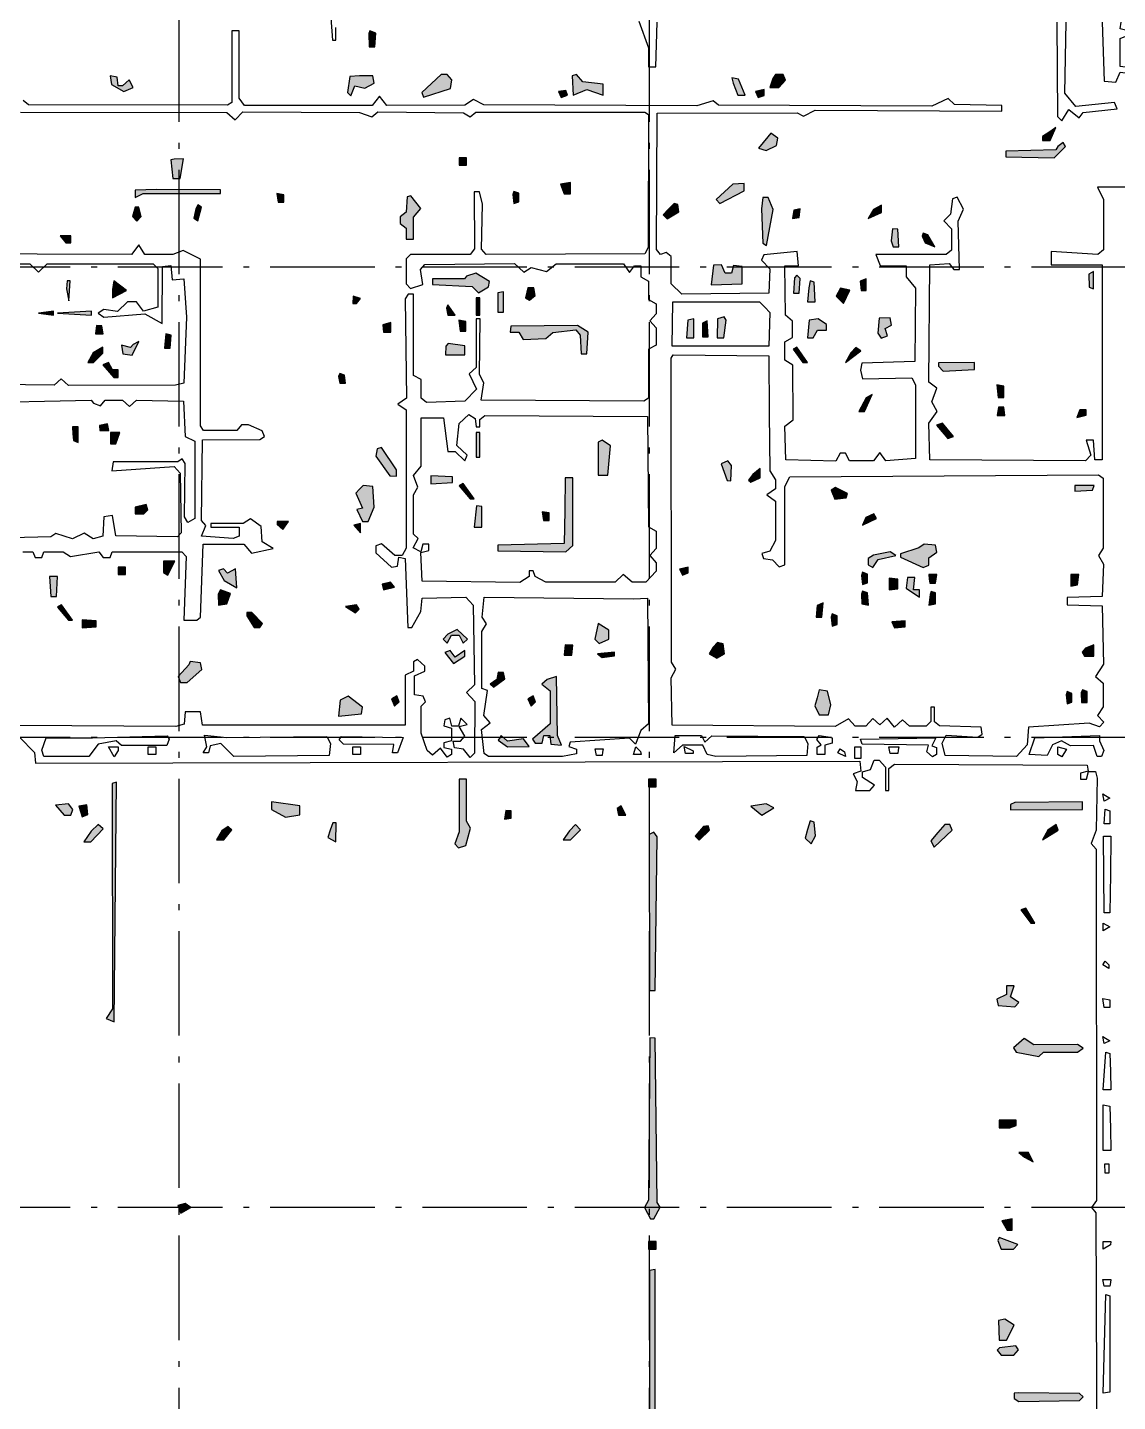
# Model space of a CAD drawing. Header units: millimetres. Extents: x -7200 to 93979, y -9600 to 40920.
# Drawn here: x 58268 to 72873, y 7298 to 25706 of the extents above; entities that cross this region are included whole.
import ezdxf

# ---------------------------------------------------------------- set-up
doc = ezdxf.new("R2010")
doc.units = ezdxf.units.MM
doc.linetypes.add('ОСЕВАЯ', pattern=[2040, 1400, -280, 80, -280])
for name, color, linetype in [('ЗАЛИВКА', 7, 'Continuous'), ('ОСИ', 1, 'ОСЕВАЯ'), ('ПЛАН', 7, 'Continuous')]:
    doc.layers.add(name, color=color, linetype=linetype)

msp = doc.modelspace()

# ---------------------------------------------------------------- hatches: boundary and pattern name
at = {"layer": 'ЗАЛИВКА'}
for points in [[(62842, 25626), (62845, 25446), (62921, 25446), (62936, 25629), (62855, 25662)], [(59385, 24999), (59392, 24943), (59557, 24850), (59684, 24900), (59631, 25007), (59540, 24926), (59484, 24926), (59468, 25040), (59375, 25058)], [(62715, 25060), (62586, 25050), (62555, 24837), (62601, 24791), (62654, 24926), (62786, 24893), (62911, 24961), (62895, 25060)], [(63680, 24956), (63550, 24837), (63573, 24773), (63936, 24888), (63954, 25004), (63893, 25078), (63809, 25075)], [(65566, 25058), (65581, 24799), (65761, 24875), (65980, 24799), (65980, 24946), (65710, 24976), (65624, 25078)], [(68254, 25022), (68213, 24900), (68333, 24900), (68422, 24999), (68394, 25078), (68292, 25078)], [(65383, 24850), (65419, 24766), (65502, 24799), (65479, 24862)], [(67721, 24959), (67784, 24799), (67883, 24799), (67795, 25015), (67703, 25032)], [(68020, 24847), (68059, 24766), (68137, 24796), (68137, 24875)], [(71978, 24319), (71869, 24245), (71869, 24190), (71970, 24190), (72046, 24367)], [(68188, 24240), (68061, 24091), (68163, 24060), (68302, 24126), (68320, 24225), (68229, 24291)], [(72072, 24113), (72046, 24065), (71374, 24050), (71374, 23974), (72024, 23959), (72176, 24113), (72145, 24164)], [(60232, 23943), (60187, 23931), (60217, 23682), (60314, 23682), (60357, 23946)], [(64050, 23910), (64050, 23860), (64152, 23860), (64152, 23961), (64050, 23961)], [(65408, 23606), (65459, 23479), (65543, 23479), (65543, 23631)], [(67718, 23606), (67495, 23400), (67546, 23349), (67871, 23517), (67871, 23618)], [(59996, 23537), (59710, 23527), (59710, 23428), (59816, 23484), (60852, 23484), (60852, 23530)], [(61618, 23423), (61626, 23365), (61702, 23365), (61702, 23466), (61608, 23484)], [(63357, 23436), (63340, 23230), (63263, 23169), (63263, 23078), (63340, 23017), (63340, 22870), (63441, 22870), (63441, 23167), (63540, 23281), (63403, 23453)], [(64771, 23469), (64786, 23347), (64850, 23370), (64850, 23486), (64786, 23509)], [(68104, 23276), (68119, 22816), (68168, 22786), (68259, 23266), (68191, 23428), (68119, 23428)], [(59694, 23235), (59677, 23172), (59735, 23113), (59793, 23172), (59760, 23301), (59710, 23301)], [(60524, 23278), (60496, 23151), (60552, 23116), (60598, 23299), (60550, 23329)], [(66858, 23273), (66784, 23197), (66838, 23144), (66997, 23238), (66982, 23334), (66931, 23349)], [(68536, 23258), (68518, 23146), (68607, 23161), (68622, 23276)], [(69604, 23268), (69533, 23149), (69711, 23227), (69711, 23326)], [(58704, 22915), (58781, 22819), (58847, 22819), (58847, 22915)], [(69856, 23007), (69838, 22849), (69868, 22768), (69942, 22768), (69927, 23004)], [(70254, 22910), (70297, 22819), (70427, 22768), (70333, 22928), (70270, 22951)], [(67459, 22522), (67426, 22258), (67845, 22273), (67845, 22502), (67729, 22519), (67701, 22413), (67617, 22413), (67566, 22527)], [(58791, 22205), (58824, 22045), (58841, 22311), (58801, 22311)], [(59405, 22197), (59405, 22083), (59595, 22184), (59425, 22311)], [(64152, 22375), (64121, 22337), (63695, 22337), (63695, 22265), (64225, 22235), (64309, 22151), (64444, 22232), (64459, 22304), (64276, 22413)], [(68546, 22352), (68531, 22146), (68607, 22146), (68622, 22344), (68576, 22390)], [(68736, 22217), (68721, 22032), (68820, 22032), (68810, 22293), (68754, 22314)], [(69424, 22306), (69437, 22184), (69503, 22184), (69503, 22337)], [(72488, 22403), (72491, 22227), (72552, 22207), (72552, 22438)], [(62631, 22108), (62626, 22007), (62674, 22007), (62730, 22075)], [(64568, 22151), (64571, 21892), (64647, 21892), (64647, 22166)], [(64972, 22217), (64939, 22085), (64992, 22052), (65068, 22116), (65053, 22217)], [(69163, 22215), (69102, 22106), (69201, 22007), (69287, 22189)], [(63883, 21948), (63901, 21854), (64000, 21854), (63898, 21989)], [(64279, 21968), (64279, 21854), (64330, 21854), (64330, 22083), (64279, 22083)], [(58415, 21880), (58618, 21854), (58618, 21905)], [(58669, 21880), (59126, 21854), (59126, 21905)], [(63030, 21722), (63040, 21626), (63136, 21626), (63136, 21753)], [(64055, 21710), (64063, 21638), (64139, 21638), (64139, 21765), (64048, 21783)], [(67114, 21786), (67096, 21550), (67198, 21550), (67198, 21803)], [(67310, 21743), (67312, 21562), (67388, 21562), (67376, 21778)], [(67513, 21803), (67508, 21550), (67597, 21550), (67630, 21783), (67602, 21829)], [(68739, 21786), (68721, 21550), (68795, 21550), (68851, 21651), (68975, 21651), (68975, 21725), (68863, 21803)], [(69678, 21814), (69660, 21613), (69706, 21542), (69790, 21575), (69759, 21674), (69843, 21720), (69825, 21816)], [(59194, 21712), (59177, 21600), (59281, 21600), (59265, 21710)], [(60121, 21603), (60103, 21410), (60179, 21410), (60194, 21583)], [(64746, 21704), (64736, 21626), (64850, 21626), (64911, 21527), (65215, 21539), (65307, 21618), (65617, 21654), (65672, 21585), (65688, 21334), (65764, 21334), (65779, 21623), (65639, 21715)], [(59146, 21347), (59075, 21220), (59154, 21220), (59278, 21344), (59278, 21423)], [(59682, 21458), (59649, 21420), (59529, 21451), (59545, 21334), (59669, 21316), (59760, 21499)], [(63873, 21435), (63870, 21321), (64126, 21321), (64126, 21443), (63903, 21473)], [(68528, 21395), (68655, 21220), (68721, 21220), (68574, 21423)], [(69300, 21347), (69229, 21220), (69434, 21372), (69368, 21420)], [(59278, 21187), (59425, 21017), (59481, 21017), (59481, 21118), (59408, 21118), (59352, 21220)], [(70473, 21169), (70536, 21100), (70955, 21126), (70955, 21220), (70473, 21212)], [(62436, 21032), (62454, 20940), (62530, 20940), (62515, 21050), (62451, 21072)], [(71265, 20834), (71272, 20750), (71348, 20750), (71348, 20902), (71257, 20920)], [(69503, 20745), (69406, 20560), (69483, 20560), (69584, 20788)], [(71277, 20621), (71259, 20509), (71364, 20509), (71348, 20618)], [(72369, 20582), (72326, 20483), (72453, 20514), (72453, 20582)], [(58877, 20263), (58885, 20171), (58948, 20148), (58948, 20357), (58869, 20357)], [(59232, 20374), (59235, 20306), (59357, 20306), (59342, 20395)], [(59380, 20204), (59380, 20128), (59453, 20128), (59507, 20280), (59380, 20280)], [(64279, 20115), (64279, 19950), (64330, 19950), (64330, 20280), (64279, 20280)], [(70447, 20379), (70599, 20199), (70676, 20227), (70526, 20407)], [(62951, 20060), (62933, 19961), (63124, 19699), (63213, 19697), (63213, 19780), (63012, 20077)], [(65916, 20151), (65916, 19709), (66043, 19709), (66081, 20100), (65969, 20179)], [(67561, 19862), (67642, 19636), (67693, 19633), (67701, 19836), (67650, 19900)], [(63670, 19646), (63670, 19592), (63961, 19608), (63961, 19684), (63670, 19699)], [(67987, 19719), (67929, 19641), (67960, 19613), (68086, 19671), (68086, 19798)], [(62718, 19519), (62669, 19466), (62756, 19265), (62680, 19247), (62758, 19087), (62832, 19087), (62911, 19278), (62895, 19557), (62766, 19572)], [(64050, 19567), (64198, 19392), (64253, 19392), (64106, 19595)], [(65467, 19235), (65459, 18795), (64571, 18770), (64571, 18694), (65479, 18681), (65573, 18765), (65573, 19671), (65472, 19671)], [(69036, 19506), (69084, 19389), (69236, 19405), (69257, 19463), (69094, 19544)], [(72300, 19532), (72300, 19496), (72539, 19509), (72559, 19570), (72300, 19570)], [(59710, 19278), (59712, 19189), (59826, 19189), (59882, 19245), (59857, 19316)], [(64286, 19298), (64253, 19011), (64355, 19011), (64355, 19288)], [(65172, 19158), (65180, 19100), (65256, 19100), (65256, 19202), (65162, 19219)], [(69500, 19143), (69457, 19037), (69643, 19130), (69607, 19189)], [(61613, 19049), (61690, 18981), (61766, 19087), (61613, 19087)], [(62641, 19037), (62730, 18935), (62730, 19062)], [(70209, 18734), (69965, 18653), (69965, 18608), (70267, 18473), (70346, 18501), (70346, 18602), (70452, 18676), (70434, 18770), (70282, 18783)], [(69604, 18635), (69533, 18592), (69533, 18506), (69594, 18470), (69665, 18580), (69901, 18630), (69825, 18681)], [(59481, 18427), (59481, 18377), (59583, 18377), (59583, 18478), (59481, 18478)], [(60090, 18481), (60090, 18404), (60149, 18369), (60243, 18554), (60090, 18554)], [(60826, 18430), (60903, 18295), (61073, 18199), (61055, 18455), (60948, 18397), (60892, 18453)], [(67005, 18450), (67043, 18369), (67122, 18399), (67122, 18478)], [(58572, 18219), (58580, 18085), (58656, 18085), (58671, 18351), (58565, 18351)], [(63022, 18250), (63037, 18173), (63187, 18206), (63131, 18275)], [(69442, 18366), (69457, 18245), (69521, 18267), (69521, 18384), (69457, 18407)], [(69813, 18250), (69813, 18171), (69927, 18186), (69927, 18313), (69813, 18328)], [(70059, 18336), (70041, 18194), (70219, 18072), (70219, 18173), (70138, 18173), (70155, 18338)], [(70351, 18321), (70358, 18262), (70434, 18262), (70450, 18377), (70343, 18377)], [(72249, 18298), (72249, 18222), (72338, 18237), (72354, 18377), (72249, 18377)], [(60821, 18113), (60826, 17968), (60941, 17983), (60989, 18125), (60852, 18173)], [(69442, 18113), (69445, 17983), (69536, 17965), (69521, 18130), (69457, 18153)], [(70361, 18110), (70346, 17968), (70434, 17983), (70434, 18130), (70376, 18151)], [(58669, 17942), (58816, 17767), (58872, 17767), (58725, 17970)], [(61207, 17826), (61304, 17666), (61382, 17666), (61415, 17722), (61273, 17869), (61207, 17869)], [(62527, 17950), (62662, 17866), (62710, 17915), (62677, 17970)], [(68848, 17960), (68835, 17805), (68911, 17805), (68927, 17996)], [(58999, 17717), (58999, 17663), (59189, 17678), (59189, 17755), (58999, 17770)], [(65916, 17719), (65870, 17511), (65926, 17455), (66056, 17513), (66056, 17633)], [(69036, 17808), (69051, 17686), (69115, 17709), (69115, 17826), (69051, 17849)], [(69851, 17742), (69884, 17661), (70028, 17678), (70028, 17755)], [(63898, 17577), (63837, 17513), (63893, 17458), (63949, 17564), (64050, 17564), (64106, 17458), (64162, 17513), (64027, 17640)], [(63860, 17333), (63977, 17183), (64126, 17285), (64126, 17361), (64000, 17272), (63931, 17361)], [(65474, 17437), (65459, 17298), (65561, 17298), (65576, 17430)], [(65903, 17313), (65967, 17267), (66132, 17290), (66132, 17336)], [(67457, 17404), (67401, 17313), (67503, 17257), (67607, 17313), (67591, 17450), (67513, 17465)], [(72442, 17389), (72397, 17338), (72430, 17285), (72554, 17285), (72554, 17437)], [(60430, 17166), (60286, 17011), (60316, 16930), (60408, 16932), (60603, 17105), (60585, 17196), (60446, 17211)], [(64576, 17067), (64558, 16973), (64469, 16909), (64512, 16866), (64662, 16980), (64647, 17064)], [(65233, 16970), (65160, 16909), (65269, 16818), (65269, 16376), (65033, 16173), (65068, 16117), (65162, 16117), (65188, 16219), (65266, 16219), (65281, 16105), (65421, 16089), (65368, 16221), (65358, 17013)], [(68848, 16724), (68818, 16617), (68873, 16498), (69000, 16498), (69033, 16633), (68988, 16815), (68876, 16831)], [(72183, 16767), (72199, 16645), (72262, 16668), (72262, 16785), (72199, 16808)], [(72387, 16793), (72389, 16663), (72465, 16663), (72465, 16810), (72402, 16833)], [(62512, 16721), (62456, 16696), (62436, 16478), (62743, 16511), (62758, 16600), (62565, 16747)], [(63144, 16711), (63187, 16615), (63246, 16673), (63215, 16752)], [(64972, 16711), (65015, 16615), (65073, 16673), (65043, 16752)], [(64596, 16191), (64576, 16160), (64698, 16069), (64990, 16072), (64913, 16176), (64698, 16145), (64614, 16221)], [(59402, 15579), (59408, 12558), (59324, 12429), (59428, 12386), (59461, 15594)], [(64050, 15282), (64050, 14932), (63994, 14767), (64045, 14716), (64142, 14747), (64203, 14978), (64152, 15074), (64152, 15635), (64050, 15635)], [(66589, 15584), (66589, 15533), (66690, 15533), (66690, 15635), (66589, 15635)], [(58643, 15285), (58760, 15153), (58849, 15153), (58877, 15229), (58816, 15305)], [(58958, 15272), (58999, 15130), (59078, 15160), (59062, 15292)], [(61537, 15282), (61537, 15229), (61723, 15127), (61918, 15158), (61918, 15277), (61537, 15333)], [(66167, 15242), (66185, 15153), (66284, 15153), (66223, 15280)], [(67960, 15272), (68107, 15153), (68267, 15252), (68165, 15305)], [(71496, 15325), (71437, 15297), (71437, 15226), (72402, 15229), (72402, 15330)], [(64677, 15214), (64660, 15099), (64748, 15115), (64748, 15211)], [(59121, 14937), (59024, 14797), (59116, 14797), (59283, 14970), (59215, 15026)], [(60872, 14942), (60801, 14823), (60900, 14823), (61004, 14955), (60958, 15000)], [(62324, 14952), (62294, 14853), (62398, 14797), (62403, 15051), (62357, 15051)], [(65528, 14942), (65446, 14823), (65545, 14823), (65677, 14955), (65609, 15026)], [(66599, 14894), (66601, 12805), (66678, 12805), (66703, 14861), (66660, 14924)], [(67325, 15003), (67213, 14873), (67269, 14818), (67404, 14952), (67386, 15011)], [(68721, 14962), (68688, 14846), (68767, 14767), (68825, 14876), (68810, 15059), (68754, 15079)], [(70465, 14919), (70371, 14810), (70414, 14724), (70655, 14952), (70627, 15026), (70559, 15026)], [(71937, 14952), (71869, 14823), (72077, 14952), (72049, 15026)], [(71577, 13883), (71711, 13706), (71767, 13706), (71643, 13909)], [(71386, 12810), (71386, 12749), (71257, 12690), (71272, 12602), (71496, 12586), (71551, 12645), (71437, 12721), (71488, 12868), (71386, 12868)], [(66607, 12168), (66589, 9997), (66535, 9898), (66617, 9746), (66662, 9746), (66744, 9901), (66703, 9962), (66678, 12165)], [(71549, 12099), (71480, 12038), (71516, 11980), (71820, 11921), (71879, 11980), (72338, 11980), (72414, 12030), (72338, 12081), (71752, 12074), (71620, 12160)], [(71285, 11015), (71285, 10964), (71432, 10964), (71513, 10995), (71513, 11066), (71285, 11066)], [(71628, 10571), (71742, 10507), (71681, 10634), (71551, 10632)], [(60281, 9924), (60324, 9822), (60458, 9898), (60382, 9949)], [(71323, 9718), (71394, 9594), (71463, 9594), (71463, 9746)], [(66589, 9390), (66589, 9340), (66690, 9340), (66690, 9441), (66589, 9441)], [(71270, 9456), (71315, 9340), (71478, 9340), (71539, 9401), (71285, 9497)], [(66601, 9055), (66601, 6611), (66678, 6611), (66678, 9068)], [(71277, 8383), (71285, 8121), (71384, 8121), (71488, 8319), (71364, 8400)], [(71290, 8015), (71259, 7984), (71315, 7918), (71483, 7918), (71544, 7992), (71511, 8045)], [(71546, 7416), (71488, 7408), (71488, 7337), (71551, 7299), (72364, 7311), (72412, 7360), (72364, 7405)]]:
    msp.add_hatch(color=7, dxfattribs=at).paths.add_polyline_path(points)

# ---------------------------------------------------------------- linework, layer by layer
at = {"layer": 'ОСИ', "linetype": 'ОСЕВАЯ'}
for p, q in [((60300, -8200), (60300, 35200)), ((66600, -8200), (66600, 35200)), ((-5800, 22500), (91300, 22500)), ((-5800, 16200), (91300, 16200)), ((-5800, 9900), (91300, 9900))]:
    msp.add_line(p, q, dxfattribs=at)
at = {"layer": 'ПЛАН'}
for points in [[(62334, 25837), (62355, 25535), (62400, 25535), (62400, 25708)], [(66457, 25789), (66589, 25433), (66589, 25180), (66688, 25180), (66703, 25776)], [(72059, 25776), (72067, 24514), (72125, 24456), (72222, 24608), (72359, 24494), (72414, 24568), (72866, 24616), (72833, 24700), (72313, 24646), (72168, 24827), (72186, 25776)], [(72668, 25776), (72694, 24989), (72849, 24974), (72909, 25106), (73049, 25091), (73049, 25167), (72909, 25182), (72909, 25560), (73036, 25611), (73036, 25657), (72907, 25690), (72922, 25776)], [(73963, 23568), (72605, 23568), (72686, 23403), (72684, 22727), (72607, 22664), (71983, 22705), (71983, 22527), (72668, 22527), (72668, 19912), (72567, 19912), (72552, 20179), (72453, 20179), (72513, 19978), (72445, 19900), (70358, 19912), (70343, 20407), (70457, 20560), (70386, 20689), (70452, 20872), (70346, 20953), (70358, 22527), (70617, 22542), (70681, 22463), (70757, 22463), (70739, 23111), (70808, 23271), (70724, 23431), (70663, 23410), (70635, 23207), (70546, 23116), (70650, 23007), (70650, 22722), (70579, 22664), (69635, 22667), (69693, 22517), (70041, 22514), (70041, 22367), (70168, 22215), (70155, 21232), (69445, 21207), (69427, 21113), (69457, 20999), (70117, 21014), (70168, 20918), (70168, 19930), (69767, 19900), (69686, 20014), (69604, 19900), (69282, 19900), (69226, 20001), (69155, 20001), (69099, 19897), (68429, 19912), (68414, 20367), (68526, 20450), (68521, 21182), (68416, 21250), (68416, 21496), (68518, 21552), (68518, 21770), (68424, 21854), (68416, 22514), (68597, 22514), (68581, 22705), (68135, 22661), (68104, 22588), (68216, 22471), (68201, 22146), (67036, 22133), (66893, 22271), (66893, 22636), (66825, 22692), (66749, 22664), (66695, 22730), (66703, 24558), (68579, 24565), (68665, 24520), (68823, 24598), (71323, 24583), (71323, 24659), (70688, 24674), (70602, 24753), (70384, 24654), (67528, 24664), (67454, 24725), (67236, 24657), (64383, 24669), (64243, 24743), (64126, 24667), (63081, 24662), (62984, 24786), (62885, 24659), (61174, 24662), (61106, 24758), (61106, 25662), (61004, 25662), (61004, 24700), (60946, 24664), (58283, 24672), (58212, 24728)], [(58174, 24573), (60938, 24568), (61052, 24469), (61154, 24575), (62718, 24568), (62880, 24509), (62961, 24578), (64109, 24565), (64198, 24509), (64274, 24573), (66541, 24570), (66589, 24542), (66584, 22758), (66541, 22674), (64413, 22664), (64352, 22738), (64363, 23339), (64324, 23504), (64253, 23504), (64258, 22740), (64198, 22667), (63400, 22667), (63340, 22606), (63340, 22271), (63400, 22210), (63563, 22265), (63535, 22463), (63591, 22529), (64792, 22542), (64916, 22428), (65015, 22489), (65221, 22436), (65353, 22540), (66254, 22540), (66332, 22425), (66403, 22514), (66487, 22514), (66487, 22364), (66589, 22309), (66589, 22060), (66690, 22004), (66690, 21872), (66607, 21778), (66690, 21684), (66690, 21451), (66589, 21395), (66589, 20742), (66525, 20699), (64347, 20714), (64380, 20945), (64322, 21055), (64332, 21803), (64279, 21803), (64279, 21151), (64185, 21065), (64286, 20859), (64126, 20699), (63616, 20681), (63543, 20742), (63543, 20989), (63441, 21044), (63441, 22133), (63367, 22133), (63327, 22070), (63345, 20742), (63228, 20661), (63340, 20582), (63340, 18729), (63286, 18630), (63190, 18630), (63010, 18788), (62933, 18760), (62933, 18668), (63144, 18476), (63225, 18491), (63243, 18608), (63327, 18592), (63362, 17666), (63416, 17666), (63538, 17882), (63555, 18059), (64142, 18074), (64241, 17965), (64256, 16899), (64149, 16798), (64261, 16678), (64256, 15983), (64200, 15927), (64109, 16036), (63987, 16054), (63972, 16143), (64071, 16143), (64126, 16211), (64050, 16341), (64157, 16369), (64073, 16452), (64045, 16346), (63954, 16346), (63926, 16452), (63860, 16430), (63845, 16351), (63949, 16318), (63949, 16148), (63847, 16122), (63847, 16061), (63949, 16036), (63949, 15968), (63890, 15932), (63802, 16051), (63695, 15957), (63621, 16018), (63543, 16254), (63543, 16615), (63601, 16673), (63571, 16747), (63454, 16765), (63454, 17018), (63593, 17084), (63593, 17150), (63494, 17239), (63441, 17206), (63441, 17082), (63327, 17029), (63327, 16358), (60611, 16358), (60585, 16536), (60382, 16536), (60367, 16371), (60255, 16343), (57463, 16358)], [(58207, 18681), (58341, 18681), (58369, 18605), (58461, 18605), (58489, 18681), (58745, 18681), (58844, 18620), (59222, 18681), (59283, 18605), (59375, 18605), (59402, 18681), (60334, 18681), (60395, 18620), (60362, 17767), (60535, 17767), (60588, 17805), (60621, 18783), (61167, 18783), (61271, 18663), (61558, 18727), (61413, 18813), (61398, 19019), (61255, 19123), (61156, 19062), (60725, 19062), (60725, 19011), (61106, 19011), (61106, 18889), (61024, 18859), (60598, 18889), (60656, 19034), (60601, 19103), (60611, 20181), (61380, 20184), (61443, 20225), (61413, 20301), (61230, 20382), (61136, 20382), (61075, 20306), (60626, 20306), (60585, 20369), (60585, 22603), (60352, 22720), (60215, 22667), (59839, 22667), (59760, 22793), (59661, 22667), (55866, 22677)], [(57506, 22540), (58298, 22540), (58415, 22430), (58532, 22540), (59953, 22540), (60014, 22479), (60014, 21958), (59824, 21905), (59730, 22032), (59606, 22032), (59474, 21900), (59291, 21928), (59215, 21880), (59291, 21826), (59839, 21872), (60073, 21740), (60078, 22502), (60189, 22517), (60205, 22324), (60362, 22337), (60400, 21824), (60362, 20940), (60253, 20912), (58819, 20910), (58720, 20999), (58626, 20915), (57463, 20928)], [(57450, 20679), (59121, 20712), (59151, 20674), (59248, 20636), (59309, 20712), (59540, 20712), (59633, 20628), (59727, 20714), (60357, 20699), (60382, 20227), (60509, 20164), (60509, 19130), (60418, 19075), (60370, 19151), (60380, 19864), (60342, 19925), (60281, 19887), (59418, 19887), (59400, 19765), (60235, 19823), (60314, 19735), (60329, 18935), (60276, 18882), (59453, 18897), (59405, 19166), (59291, 19151), (59278, 18889), (59146, 18856), (59029, 18932), (58869, 18854), (58646, 18927), (58580, 18884), (57524, 18854)], [(58161, 16199), (58362, 15993), (58377, 15851), (69419, 15876), (69434, 15742), (69330, 15709), (69386, 15605), (69363, 15483), (69554, 15483), (69615, 15556), (69457, 15660), (69457, 15734), (69561, 15767), (69610, 15889), (69678, 15889), (69762, 15795), (69762, 15483), (69808, 15483), (69810, 15780), (69884, 15838), (72465, 15825), (72480, 15744), (72376, 15716), (72376, 15635), (72458, 15635), (72483, 15737), (72577, 15737), (72602, 15648), (72585, 14952), (72519, 14774), (72585, 14696), (72592, 9992), (72524, 9896), (72582, 9827), (72595, 6357)]]:
    msp.add_lwpolyline(points, dxfattribs=at)
for points in [[(62842, 25626), (62845, 25446), (62921, 25446), (62936, 25629), (62855, 25662)], [(59385, 24999), (59392, 24943), (59557, 24850), (59684, 24900), (59631, 25007), (59540, 24926), (59484, 24926), (59468, 25040), (59375, 25058)], [(62715, 25060), (62586, 25050), (62555, 24837), (62601, 24791), (62654, 24926), (62786, 24893), (62911, 24961), (62895, 25060)], [(63680, 24956), (63550, 24837), (63573, 24773), (63936, 24888), (63954, 25004), (63893, 25078), (63809, 25075)], [(65566, 25058), (65581, 24799), (65761, 24875), (65980, 24799), (65980, 24946), (65710, 24976), (65624, 25078)], [(68254, 25022), (68213, 24900), (68333, 24900), (68422, 24999), (68394, 25078), (68292, 25078)], [(65383, 24850), (65419, 24766), (65502, 24799), (65479, 24862)], [(67721, 24959), (67784, 24799), (67883, 24799), (67795, 25015), (67703, 25032)], [(68020, 24847), (68059, 24766), (68137, 24796), (68137, 24875)], [(71978, 24319), (71869, 24245), (71869, 24190), (71970, 24190), (72046, 24367)], [(68188, 24240), (68061, 24091), (68163, 24060), (68302, 24126), (68320, 24225), (68229, 24291)], [(72072, 24113), (72046, 24065), (71374, 24050), (71374, 23974), (72024, 23959), (72176, 24113), (72145, 24164)], [(60232, 23943), (60187, 23931), (60217, 23682), (60314, 23682), (60357, 23946)], [(64050, 23910), (64050, 23860), (64152, 23860), (64152, 23961), (64050, 23961)], [(65408, 23606), (65459, 23479), (65543, 23479), (65543, 23631)], [(67718, 23606), (67495, 23400), (67546, 23349), (67871, 23517), (67871, 23618)], [(59996, 23537), (59710, 23527), (59710, 23428), (59816, 23484), (60852, 23484), (60852, 23530)], [(61618, 23423), (61626, 23365), (61702, 23365), (61702, 23466), (61608, 23484)], [(63357, 23436), (63340, 23230), (63263, 23169), (63263, 23078), (63340, 23017), (63340, 22870), (63441, 22870), (63441, 23167), (63540, 23281), (63403, 23453)], [(64771, 23469), (64786, 23347), (64850, 23370), (64850, 23486), (64786, 23509)], [(68104, 23276), (68119, 22816), (68168, 22786), (68259, 23266), (68191, 23428), (68119, 23428)], [(59694, 23235), (59677, 23172), (59735, 23113), (59793, 23172), (59760, 23301), (59710, 23301)], [(60524, 23278), (60496, 23151), (60552, 23116), (60598, 23299), (60550, 23329)], [(66858, 23273), (66784, 23197), (66838, 23144), (66997, 23238), (66982, 23334), (66931, 23349)], [(68536, 23258), (68518, 23146), (68607, 23161), (68622, 23276)], [(69604, 23268), (69533, 23149), (69711, 23227), (69711, 23326)], [(58704, 22915), (58781, 22819), (58847, 22819), (58847, 22915)], [(69856, 23007), (69838, 22849), (69868, 22768), (69942, 22768), (69927, 23004)], [(70254, 22910), (70297, 22819), (70427, 22768), (70333, 22928), (70270, 22951)], [(67459, 22522), (67426, 22258), (67845, 22273), (67845, 22502), (67729, 22519), (67701, 22413), (67617, 22413), (67566, 22527)], [(58791, 22205), (58824, 22045), (58841, 22311), (58801, 22311)], [(59405, 22197), (59405, 22083), (59595, 22184), (59425, 22311)], [(64152, 22375), (64121, 22337), (63695, 22337), (63695, 22265), (64225, 22235), (64309, 22151), (64444, 22232), (64459, 22304), (64276, 22413)], [(68546, 22352), (68531, 22146), (68607, 22146), (68622, 22344), (68576, 22390)], [(68736, 22217), (68721, 22032), (68820, 22032), (68810, 22293), (68754, 22314)], [(69424, 22306), (69437, 22184), (69503, 22184), (69503, 22337)], [(72488, 22403), (72491, 22227), (72552, 22207), (72552, 22438)], [(62631, 22108), (62626, 22007), (62674, 22007), (62730, 22075)], [(64568, 22151), (64571, 21892), (64647, 21892), (64647, 22166)], [(64972, 22217), (64939, 22085), (64992, 22052), (65068, 22116), (65053, 22217)], [(69163, 22215), (69102, 22106), (69201, 22007), (69287, 22189)], [(63883, 21948), (63901, 21854), (64000, 21854), (63898, 21989)], [(64279, 21968), (64279, 21854), (64330, 21854), (64330, 22083), (64279, 22083)], [(68147, 21961), (68216, 21887), (68201, 21435), (66906, 21435), (66916, 22032), (68076, 22032)], [(58415, 21880), (58618, 21854), (58618, 21905)], [(58669, 21880), (59126, 21854), (59126, 21905)], [(63030, 21722), (63040, 21626), (63136, 21626), (63136, 21753)], [(64055, 21710), (64063, 21638), (64139, 21638), (64139, 21765), (64048, 21783)], [(67114, 21786), (67096, 21550), (67198, 21550), (67198, 21803)], [(67310, 21743), (67312, 21562), (67388, 21562), (67376, 21778)], [(67513, 21803), (67508, 21550), (67597, 21550), (67630, 21783), (67602, 21829)], [(68739, 21786), (68721, 21550), (68795, 21550), (68851, 21651), (68975, 21651), (68975, 21725), (68863, 21803)], [(69678, 21814), (69660, 21613), (69706, 21542), (69790, 21575), (69759, 21674), (69843, 21720), (69825, 21816)], [(59194, 21712), (59177, 21600), (59281, 21600), (59265, 21710)], [(60121, 21603), (60103, 21410), (60179, 21410), (60194, 21583)], [(64746, 21704), (64736, 21626), (64850, 21626), (64911, 21527), (65215, 21539), (65307, 21618), (65617, 21654), (65672, 21585), (65688, 21334), (65764, 21334), (65779, 21623), (65639, 21715)], [(59146, 21347), (59075, 21220), (59154, 21220), (59278, 21344), (59278, 21423)], [(59682, 21458), (59649, 21420), (59529, 21451), (59545, 21334), (59669, 21316), (59760, 21499)], [(63873, 21435), (63870, 21321), (64126, 21321), (64126, 21443), (63903, 21473)], [(68528, 21395), (68655, 21220), (68721, 21220), (68574, 21423)], [(69300, 21347), (69229, 21220), (69434, 21372), (69368, 21420)], [(59278, 21187), (59425, 21017), (59481, 21017), (59481, 21118), (59408, 21118), (59352, 21220)], [(68206, 20537), (68213, 19765), (68290, 19648), (68290, 19524), (68175, 19443), (68290, 19361), (68290, 18831), (68216, 18689), (68107, 18658), (68130, 18592), (68251, 18575), (68340, 18481), (68416, 18509), (68414, 19557), (68482, 19684), (72618, 19714), (72681, 19666), (72681, 18732), (72620, 18633), (72684, 18516), (72668, 18085), (72199, 18069), (72199, 17973), (72668, 17958), (72684, 17178), (72579, 17013), (72681, 16922), (72681, 16605), (72605, 16490), (72691, 16397), (72630, 16336), (72491, 16384), (71678, 16333), (71663, 16094), (71518, 15940), (70564, 15952), (70521, 16117), (70579, 16226), (71001, 16199), (71061, 16237), (71044, 16333), (70488, 16348), (70422, 16402), (70422, 16600), (70371, 16600), (70371, 16407), (70310, 16346), (70084, 16346), (69990, 16430), (69884, 16333), (69787, 16455), (69686, 16364), (69592, 16447), (69500, 16346), (69356, 16346), (69269, 16445), (69089, 16343), (66906, 16358), (66891, 16993), (66954, 17110), (66898, 17201), (66893, 21275), (66921, 21321), (68201, 21308)], [(70473, 21169), (70536, 21100), (70955, 21126), (70955, 21220), (70473, 21212)], [(62436, 21032), (62454, 20940), (62530, 20940), (62515, 21050), (62451, 21072)], [(71265, 20834), (71272, 20750), (71348, 20750), (71348, 20902), (71257, 20920)], [(69503, 20745), (69406, 20560), (69483, 20560), (69584, 20788)], [(71277, 20621), (71259, 20509), (71364, 20509), (71348, 20618)], [(63840, 20478), (63898, 20027), (64000, 20027), (64129, 19900), (64157, 19978), (64020, 20105), (64050, 20400), (64180, 20519), (64266, 20466), (64281, 20357), (64330, 20357), (64330, 20453), (64396, 20506), (66576, 20496), (66589, 19014), (66690, 18958), (66690, 18724), (66607, 18630), (66690, 18536), (66690, 18422), (66551, 18275), (66368, 18275), (66251, 18377), (66142, 18275), (65215, 18275), (65071, 18349), (65043, 18427), (64990, 18427), (64990, 18351), (64863, 18270), (63555, 18288), (63540, 18674), (63644, 18701), (63644, 18783), (63563, 18783), (63538, 18681), (63436, 18737), (63502, 18859), (63441, 18920), (63441, 19445), (63497, 19549), (63441, 19702), (63543, 19831), (63543, 20476)], [(72369, 20582), (72326, 20483), (72453, 20514), (72453, 20582)], [(58877, 20263), (58885, 20171), (58948, 20148), (58948, 20357), (58869, 20357)], [(59232, 20374), (59235, 20306), (59357, 20306), (59342, 20395)], [(59380, 20204), (59380, 20128), (59453, 20128), (59507, 20280), (59380, 20280)], [(64279, 20115), (64279, 19950), (64330, 19950), (64330, 20280), (64279, 20280)], [(70447, 20379), (70599, 20199), (70676, 20227), (70526, 20407)], [(62951, 20060), (62933, 19961), (63124, 19699), (63213, 19697), (63213, 19780), (63012, 20077)], [(65916, 20151), (65916, 19709), (66043, 19709), (66081, 20100), (65969, 20179)], [(67561, 19862), (67642, 19636), (67693, 19633), (67701, 19836), (67650, 19900)], [(63670, 19646), (63670, 19592), (63961, 19608), (63961, 19684), (63670, 19699)], [(67987, 19719), (67929, 19641), (67960, 19613), (68086, 19671), (68086, 19798)], [(62718, 19519), (62669, 19466), (62756, 19265), (62680, 19247), (62758, 19087), (62832, 19087), (62911, 19278), (62895, 19557), (62766, 19572)], [(64050, 19567), (64198, 19392), (64253, 19392), (64106, 19595)], [(65467, 19235), (65459, 18795), (64571, 18770), (64571, 18694), (65479, 18681), (65573, 18765), (65573, 19671), (65472, 19671)], [(69036, 19506), (69084, 19389), (69236, 19405), (69257, 19463), (69094, 19544)], [(72300, 19532), (72300, 19496), (72539, 19509), (72559, 19570), (72300, 19570)], [(59710, 19278), (59712, 19189), (59826, 19189), (59882, 19245), (59857, 19316)], [(64286, 19298), (64253, 19011), (64355, 19011), (64355, 19288)], [(65172, 19158), (65180, 19100), (65256, 19100), (65256, 19202), (65162, 19219)], [(69500, 19143), (69457, 19037), (69643, 19130), (69607, 19189)], [(61613, 19049), (61690, 18981), (61766, 19087), (61613, 19087)], [(62641, 19037), (62730, 18935), (62730, 19062)], [(70209, 18734), (69965, 18653), (69965, 18608), (70267, 18473), (70346, 18501), (70346, 18602), (70452, 18676), (70434, 18770), (70282, 18783)], [(69604, 18635), (69533, 18592), (69533, 18506), (69594, 18470), (69665, 18580), (69901, 18630), (69825, 18681)], [(59481, 18427), (59481, 18377), (59583, 18377), (59583, 18478), (59481, 18478)], [(60090, 18481), (60090, 18404), (60149, 18369), (60243, 18554), (60090, 18554)], [(60826, 18430), (60903, 18295), (61073, 18199), (61055, 18455), (60948, 18397), (60892, 18453)], [(67005, 18450), (67043, 18369), (67122, 18399), (67122, 18478)], [(58572, 18219), (58580, 18085), (58656, 18085), (58671, 18351), (58565, 18351)], [(63022, 18250), (63037, 18173), (63187, 18206), (63131, 18275)], [(69442, 18366), (69457, 18245), (69521, 18267), (69521, 18384), (69457, 18407)], [(69813, 18250), (69813, 18171), (69927, 18186), (69927, 18313), (69813, 18328)], [(70059, 18336), (70041, 18194), (70219, 18072), (70219, 18173), (70138, 18173), (70155, 18338)], [(70351, 18321), (70358, 18262), (70434, 18262), (70450, 18377), (70343, 18377)], [(72249, 18298), (72249, 18222), (72338, 18237), (72354, 18377), (72249, 18377)], [(60821, 18113), (60826, 17968), (60941, 17983), (60989, 18125), (60852, 18173)], [(66386, 18052), (66576, 18059), (66589, 16379), (66487, 16287), (66414, 16105), (66332, 16186), (65540, 16130), (65520, 16072), (65624, 16039), (65624, 15973), (65434, 15940), (64444, 15940), (64385, 15978), (64350, 16303), (64467, 16391), (64380, 16490), (64431, 16823), (64355, 16851), (64355, 17615), (64418, 17717), (64360, 17808), (64385, 18074)], [(69442, 18113), (69445, 17983), (69536, 17965), (69521, 18130), (69457, 18153)], [(70361, 18110), (70346, 17968), (70434, 17983), (70434, 18130), (70376, 18151)], [(58669, 17942), (58816, 17767), (58872, 17767), (58725, 17970)], [(61207, 17826), (61304, 17666), (61382, 17666), (61415, 17722), (61273, 17869), (61207, 17869)], [(62527, 17950), (62662, 17866), (62710, 17915), (62677, 17970)], [(68848, 17960), (68835, 17805), (68911, 17805), (68927, 17996)], [(58999, 17717), (58999, 17663), (59189, 17678), (59189, 17755), (58999, 17770)], [(65916, 17719), (65870, 17511), (65926, 17455), (66056, 17513), (66056, 17633)], [(69036, 17808), (69051, 17686), (69115, 17709), (69115, 17826), (69051, 17849)], [(69851, 17742), (69884, 17661), (70028, 17678), (70028, 17755)], [(63898, 17577), (63837, 17513), (63893, 17458), (63949, 17564), (64050, 17564), (64106, 17458), (64162, 17513), (64027, 17640)], [(63860, 17333), (63977, 17183), (64126, 17285), (64126, 17361), (64000, 17272), (63931, 17361)], [(65474, 17437), (65459, 17298), (65561, 17298), (65576, 17430)], [(65903, 17313), (65967, 17267), (66132, 17290), (66132, 17336)], [(67457, 17404), (67401, 17313), (67503, 17257), (67607, 17313), (67591, 17450), (67513, 17465)], [(72442, 17389), (72397, 17338), (72430, 17285), (72554, 17285), (72554, 17437)], [(60430, 17166), (60286, 17011), (60316, 16930), (60408, 16932), (60603, 17105), (60585, 17196), (60446, 17211)], [(64576, 17067), (64558, 16973), (64469, 16909), (64512, 16866), (64662, 16980), (64647, 17064)], [(65233, 16970), (65160, 16909), (65269, 16818), (65269, 16376), (65033, 16173), (65068, 16117), (65162, 16117), (65188, 16219), (65266, 16219), (65281, 16105), (65421, 16089), (65368, 16221), (65358, 17013)], [(68848, 16724), (68818, 16617), (68873, 16498), (69000, 16498), (69033, 16633), (68988, 16815), (68876, 16831)], [(72183, 16767), (72199, 16645), (72262, 16668), (72262, 16785), (72199, 16808)], [(72387, 16793), (72389, 16663), (72465, 16663), (72465, 16810), (72402, 16833)], [(62512, 16721), (62456, 16696), (62436, 16478), (62743, 16511), (62758, 16600), (62565, 16747)], [(63144, 16711), (63187, 16615), (63246, 16673), (63215, 16752)], [(64972, 16711), (65015, 16615), (65073, 16673), (65043, 16752)], [(59138, 16191), (60141, 16214), (60166, 16173), (60133, 16087), (59529, 16087), (59456, 16148), (59217, 16105), (59088, 15940), (58489, 15940), (58458, 16023), (58517, 16191)], [(60941, 16193), (62278, 16206), (62327, 16115), (62311, 15952), (61032, 15940), (60859, 16112), (60717, 16084), (60694, 15990), (60623, 15990), (60672, 16069), (60641, 16226)], [(63301, 16193), (63225, 15990), (63159, 15990), (63175, 16100), (62504, 16105), (62446, 16163), (62474, 16209)], [(64596, 16191), (64576, 16160), (64698, 16069), (64990, 16072), (64913, 16176), (64698, 16145), (64614, 16221)], [(67322, 16176), (67345, 16130), (67439, 16214), (68673, 16209), (68724, 16115), (68708, 15952), (67490, 15937), (67373, 15968), (67317, 16092), (67046, 16092), (66929, 15990), (66944, 16219), (67297, 16219)], [(68995, 16204), (69051, 16188), (69051, 16120), (68950, 16089), (68950, 15965), (68848, 15965), (68848, 16064), (68901, 16097), (68843, 16166), (68876, 16219)], [(72630, 16148), (72689, 16018), (72658, 15940), (72602, 15940), (72552, 16087), (72244, 16084), (72123, 16150), (72001, 16094), (71932, 15952), (71691, 15965), (71767, 16191), (72630, 16221)], [(59481, 16018), (59428, 15935), (59354, 16067), (59481, 16067)], [(59989, 16016), (59989, 15965), (59887, 15965), (59887, 16067), (59989, 16067)], [(62730, 16016), (62730, 15965), (62629, 15965), (62629, 16067), (62730, 16067)], [(65974, 15998), (65967, 15952), (65891, 15952), (65875, 16041), (65982, 16041)], [(66482, 16008), (66490, 15965), (66386, 15965), (66421, 16067)], [(67185, 16016), (67185, 15978), (67084, 15978), (67066, 16072)], [(69214, 16001), (69229, 15940), (69125, 15990), (69155, 16041)], [(69432, 15990), (69432, 15914), (69353, 15914), (69353, 16067), (69432, 16067)], [(70437, 16191), (70384, 16084), (70447, 16061), (70447, 15968), (70394, 15935), (70318, 16001), (70341, 16092), (69450, 16105), (69427, 16173)], [(69934, 16023), (69927, 15978), (69825, 15978), (69810, 16067), (69942, 16067)], [(72189, 16039), (72128, 15935), (72072, 15968), (72072, 16067)], [(59402, 15579), (59408, 12558), (59324, 12429), (59428, 12386), (59461, 15594)], [(64050, 15282), (64050, 14932), (63994, 14767), (64045, 14716), (64142, 14747), (64203, 14978), (64152, 15074), (64152, 15635), (64050, 15635)], [(66589, 15584), (66589, 15533), (66690, 15533), (66690, 15635), (66589, 15635)], [(58643, 15285), (58760, 15153), (58849, 15153), (58877, 15229), (58816, 15305)], [(58958, 15272), (58999, 15130), (59078, 15160), (59062, 15292)], [(61537, 15282), (61537, 15229), (61723, 15127), (61918, 15158), (61918, 15277), (61537, 15333)], [(66167, 15242), (66185, 15153), (66284, 15153), (66223, 15280)], [(67960, 15272), (68107, 15153), (68267, 15252), (68165, 15305)], [(71496, 15325), (71437, 15297), (71437, 15226), (72402, 15229), (72402, 15330)], [(72770, 15381), (72694, 15343), (72676, 15437)], [(64677, 15214), (64660, 15099), (64748, 15115), (64748, 15211)], [(72770, 15125), (72770, 15038), (72694, 15038), (72706, 15234), (72770, 15211)], [(59121, 14937), (59024, 14797), (59116, 14797), (59283, 14970), (59215, 15026)], [(60872, 14942), (60801, 14823), (60900, 14823), (61004, 14955), (60958, 15000)], [(62324, 14952), (62294, 14853), (62398, 14797), (62403, 15051), (62357, 15051)], [(65528, 14942), (65446, 14823), (65545, 14823), (65677, 14955), (65609, 15026)], [(66599, 14894), (66601, 12805), (66678, 12805), (66703, 14861), (66660, 14924)], [(67325, 15003), (67213, 14873), (67269, 14818), (67404, 14952), (67386, 15011)], [(68721, 14962), (68688, 14846), (68767, 14767), (68825, 14876), (68810, 15059), (68754, 15079)], [(70465, 14919), (70371, 14810), (70414, 14724), (70655, 14952), (70627, 15026), (70559, 15026)], [(71937, 14952), (71869, 14823), (72077, 14952), (72049, 15026)], [(72777, 14361), (72770, 13845), (72694, 13845), (72686, 14873), (72783, 14873)], [(71577, 13883), (71711, 13706), (71767, 13706), (71643, 13909)], [(72770, 13655), (72681, 13602), (72681, 13708)], [(72757, 13147), (72757, 13097), (72678, 13147), (72709, 13198)], [(71386, 12810), (71386, 12749), (71257, 12690), (71272, 12602), (71496, 12586), (71551, 12645), (71437, 12721), (71488, 12868), (71386, 12868)], [(72770, 12627), (72770, 12576), (72694, 12576), (72676, 12695), (72770, 12678)], [(66607, 12168), (66589, 9997), (66535, 9898), (66617, 9746), (66662, 9746), (66744, 9901), (66703, 9962), (66678, 12165)], [(71549, 12099), (71480, 12038), (71516, 11980), (71820, 11921), (71879, 11980), (72338, 11980), (72414, 12030), (72338, 12081), (71752, 12074), (71620, 12160)], [(72770, 12132), (72694, 12094), (72676, 12188)], [(72777, 11718), (72785, 11472), (72681, 11472), (72717, 11980), (72770, 11962)], [(72777, 10957), (72785, 10660), (72681, 10660), (72681, 11271), (72770, 11256)], [(71285, 11015), (71285, 10964), (71432, 10964), (71513, 10995), (71513, 11066), (71285, 11066)], [(71628, 10571), (71742, 10507), (71681, 10634), (71551, 10632)], [(72757, 10419), (72757, 10355), (72709, 10355), (72704, 10482), (72757, 10482)], [(60281, 9924), (60324, 9822), (60458, 9898), (60382, 9949)], [(71323, 9718), (71394, 9594), (71463, 9594), (71463, 9746)], [(66589, 9390), (66589, 9340), (66690, 9340), (66690, 9441), (66589, 9441)], [(71270, 9456), (71315, 9340), (71478, 9340), (71539, 9401), (71285, 9497)], [(72777, 9398), (72681, 9337), (72681, 9441), (72785, 9441)], [(66601, 9055), (66601, 6611), (66678, 6611), (66678, 9068)], [(72777, 8890), (72770, 8845), (72694, 8845), (72678, 8934), (72785, 8934)], [(72770, 8068), (72770, 7423), (72681, 7408), (72717, 8730), (72770, 8713)], [(71277, 8383), (71285, 8121), (71384, 8121), (71488, 8319), (71364, 8400)], [(71290, 8015), (71259, 7984), (71315, 7918), (71483, 7918), (71544, 7992), (71511, 8045)], [(71546, 7416), (71488, 7408), (71488, 7337), (71551, 7299), (72364, 7311), (72412, 7360), (72364, 7405)]]:
    msp.add_lwpolyline(points, close=True, dxfattribs=at)

doc.saveas('drawing.dxf')
